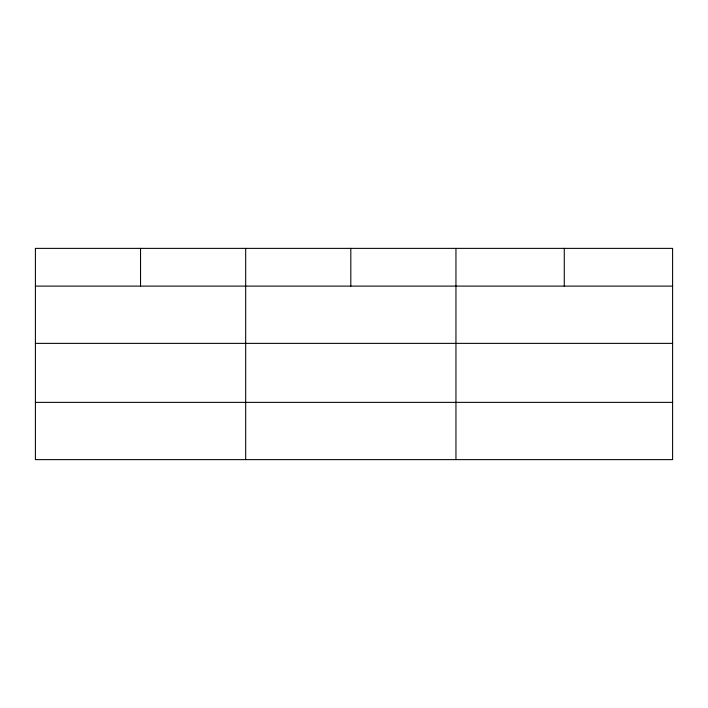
<?xml version="1.0" encoding="UTF-8"?>
<svg xmlns="http://www.w3.org/2000/svg" width="708" height="708" viewBox="0 0 708 708"><rect width="100%" height="100%" fill="white"/><g stroke="black" fill="none" stroke-linecap="round" stroke-linejoin="round"><path stroke-width="1.06" d="M672.6 343.371L672.6 248.375L35.4 248.375L35.4 459.625L672.6 459.625L672.6 343.371L35.4 343.371M35.4 286.103L672.6 286.103M35.4 402.365L672.6 402.365M564.276 248.375L564.276 286.103M455.952 248.375L455.952 459.625M350.814 248.375L350.814 286.103M245.676 248.375L245.676 459.625M140.538 248.375L140.538 286.103"/></g></svg>
